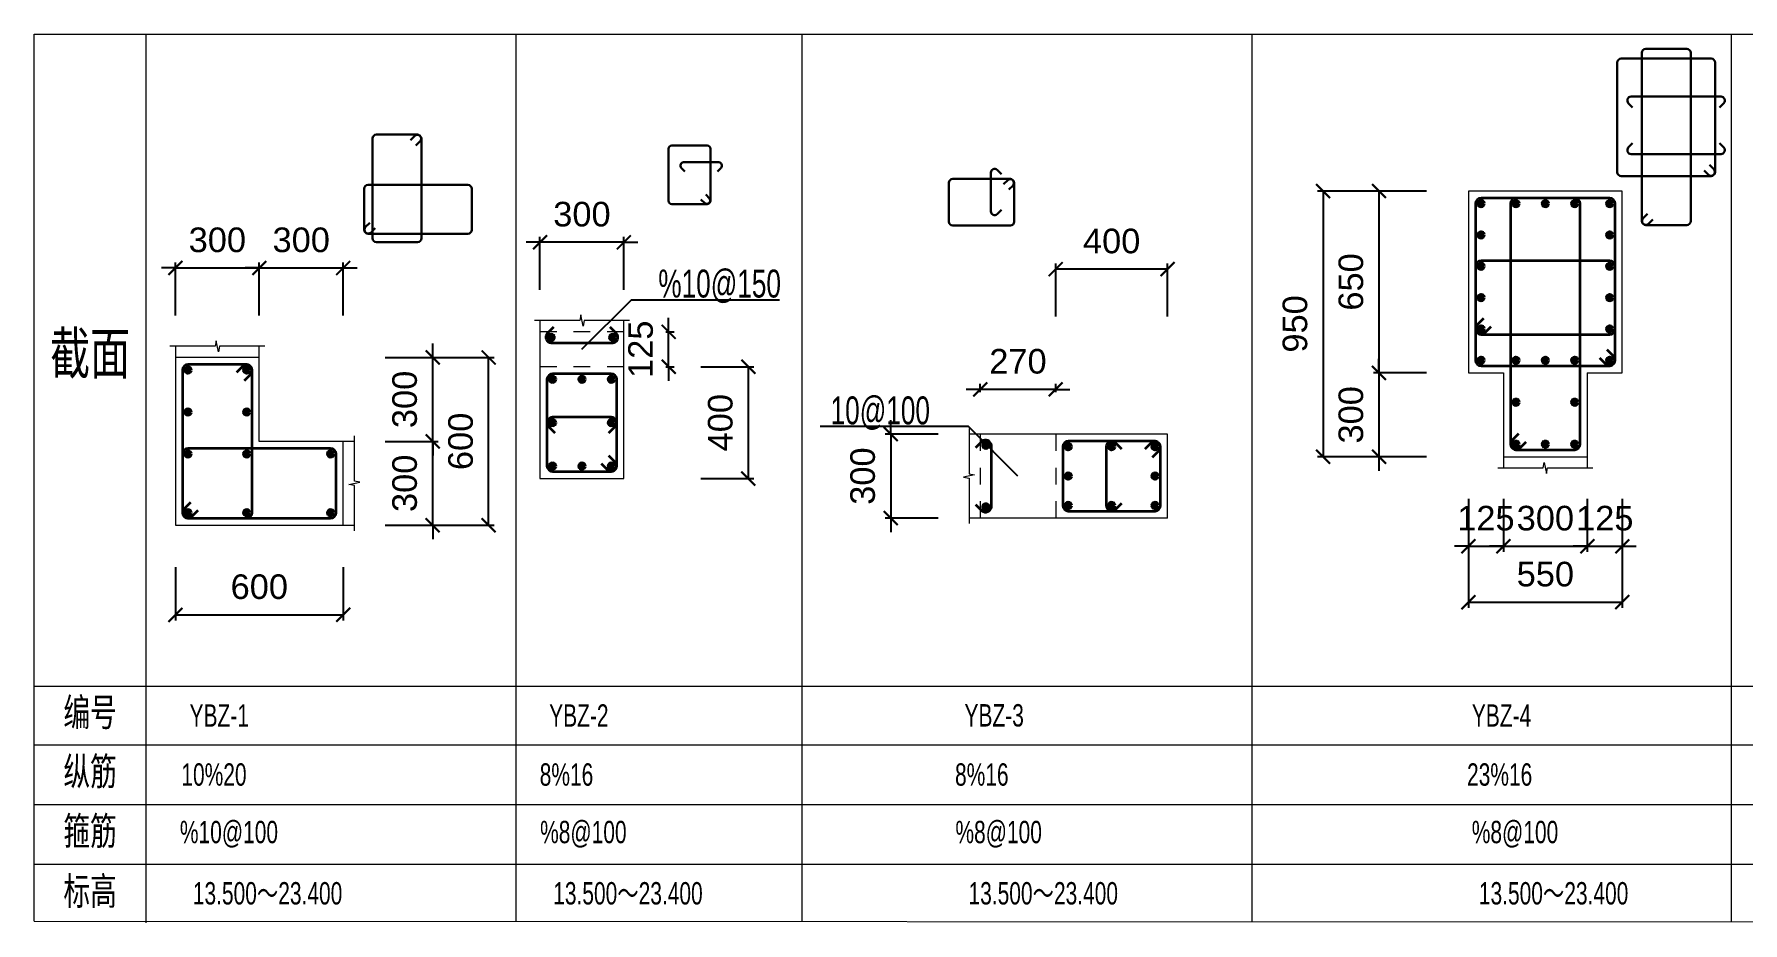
# Model space of a CAD drawing. Header units: millimetres. Extents: x -3831 to 465700, y 39900 to 106100.
# Drawn here: x 343895 to 350005, y 56599 to 59776 of the extents above; entities that cross this region are included whole.
import ezdxf

# ---------------------------------------------------------------- set-up
doc = ezdxf.new("R2010")
doc.units = ezdxf.units.MM
doc.linetypes.add('线型7', pattern=[120.000008, -30.000002, 60.000004, -30.000002])
for name, color, linetype, lineweight in [('S_EdgeMemberLongiBar', 1, 'Continuous', 50), ('S_EdgeMemberShape', 3, 'Continuous', 9), ('S_EdgeMemberShapeDash', 3, '线型7', 9), ('S_EdgeMemberTxt', 7, 'Continuous', 9), ('stirrupfig', 1, 'Continuous', 35), ('StirrupFig_x', 30, 'Continuous', 30), ('拉结区拉筋规', 9, 'Continuous', 25)]:
    doc.layers.add(name, color=color, linetype=linetype, lineweight=lineweight)
doc.layers.add('WALL-Beam', color=80, linetype='Continuous')
doc.styles.get("Standard").update_dxf_attribs({"font": 'arial.ttf'})
doc.styles.add('xxxx', font='RIF.ttf')
doc.dimstyles.new('ISO-25', dxfattribs={"dimtxt": 2.5, "dimasz": 2.5, "dimexe": 1.25, "dimexo": 0.625, "dimtad": 1, "dimtxsty": 'Standard', "dimcen": 2.5, "dimadec": 0, "dimazin": 0, "dimtfac": 1, "dimtmove": 0, "dimatfit": 3, "dimfxl": 1, "dimarcsym": 0})

# ---------------------------------------------------------------- blocks, each defined once
blk = doc.blocks.new('_ArchTick')
at = {"color": 0, "linetype": 'ByBlock', "const_width": 0.15}
blk.add_lwpolyline([(-0.5, -0.5), (0.5, 0.5)], dxfattribs=at)
blk = doc.blocks.new('*D33')
at = {"layer": 'Defpoints', "color": 0, "transparency": 16777216}
for p in [(349023.5, 59215.6), (348703.5, 58565.6), (349023.5, 58565.6)]:
    blk.add_point(p, dxfattribs=at)
at = {"layer": 'WALL-Beam', "color": 0, "lineweight": -2, "transparency": 16777216}
for p, q in [((348873.5, 59215.6), (348683.5, 59215.6)), ((348703.5, 59215.6), (348703.5, 58565.6)), ((348873.5, 58565.6), (348683.5, 58565.6))]:
    blk.add_line(p, q, dxfattribs=at)
at = {"layer": 'WALL-Beam', "color": 0, "lineweight": -2, "transparency": 16777216, "xscale": 50, "yscale": 50, "zscale": 50}
for p, rotation in [((348703.5, 59215.6), 90), ((348703.5, 58565.6), 270)]:
    blk.add_blockref('_ArchTick', p, dxfattribs=dict(at, rotation=rotation))
at = {"layer": 'WALL-Beam', "color": 7, "transparency": 16777216, "insert": (348603.6, 58890.6), "char_height": 88, "attachment_point": 5, "rotation": 90}
blk.add_mtext('650', dxfattribs=at)
blk = doc.blocks.new('*D34')
at = {"layer": 'Defpoints', "color": 0, "transparency": 16777216}
for p in [(349023.5, 58565.6), (348703.5, 58265.6), (349023.5, 58265.6)]:
    blk.add_point(p, dxfattribs=at)
at = {"layer": 'WALL-Beam', "color": 0, "lineweight": -2, "transparency": 16777216}
for p, q in [((348703.5, 58565.6), (348703.5, 58615.6)), ((348873.5, 58565.6), (348683.5, 58565.6)), ((348703.5, 58565.6), (348703.5, 58265.6)), ((348873.5, 58265.6), (348683.5, 58265.6)), ((348703.5, 58265.6), (348703.5, 58215.6))]:
    blk.add_line(p, q, dxfattribs=at)
at = {"layer": 'WALL-Beam', "color": 0, "lineweight": -2, "transparency": 16777216, "xscale": 50, "yscale": 50, "zscale": 50}
for p, rotation in [((348703.5, 58565.6), 270), ((348703.5, 58265.6), 90)]:
    blk.add_blockref('_ArchTick', p, dxfattribs=dict(at, rotation=rotation))
at = {"layer": 'WALL-Beam', "color": 7, "transparency": 16777216, "insert": (348603.5, 58415.6), "char_height": 88, "attachment_point": 5, "rotation": 90}
blk.add_mtext('300', dxfattribs=at)
blk = doc.blocks.new('*D35')
at = {"layer": 'Defpoints', "color": 0, "transparency": 16777216}
for p in [(349023.5, 59215.6), (348503.5, 58265.6), (349023.5, 58265.6)]:
    blk.add_point(p, dxfattribs=at)
at = {"layer": 'WALL-Beam', "color": 0, "lineweight": -2, "transparency": 16777216}
for p, q in [((348873.5, 59215.6), (348483.5, 59215.6)), ((348503.5, 59215.6), (348503.5, 58265.6)), ((348873.5, 58265.6), (348483.5, 58265.6))]:
    blk.add_line(p, q, dxfattribs=at)
at = {"layer": 'WALL-Beam', "color": 0, "lineweight": -2, "transparency": 16777216, "xscale": 50, "yscale": 50, "zscale": 50}
for p, rotation in [((348503.5, 59215.6), 90), ((348503.5, 58265.6), 270)]:
    blk.add_blockref('_ArchTick', p, dxfattribs=dict(at, rotation=rotation))
at = {"layer": 'WALL-Beam', "color": 7, "transparency": 16777216, "insert": (348403.6, 58740.6), "char_height": 88, "attachment_point": 5, "rotation": 90}
blk.add_mtext('950', dxfattribs=at)
blk = doc.blocks.new('*D36')
at = {"layer": 'Defpoints', "color": 0, "transparency": 16777216}
for p in [(349023.5, 58265.6), (349148.5, 58265.6), (349148.5, 57945.6)]:
    blk.add_point(p, dxfattribs=at)
at = {"layer": 'WALL-Beam', "color": 0, "lineweight": -2, "transparency": 16777216}
for p, q in [((349023.5, 58115.6), (349023.5, 57925.6)), ((349148.5, 58115.6), (349148.5, 57925.6)), ((349023.5, 57945.6), (348973.5, 57945.6)), ((349023.5, 57945.6), (349148.5, 57945.6)), ((349148.5, 57945.6), (349198.5, 57945.6))]:
    blk.add_line(p, q, dxfattribs=at)
at = {"layer": 'WALL-Beam', "color": 0, "lineweight": -2, "transparency": 16777216, "xscale": 50, "yscale": 50, "zscale": 50}
blk.add_blockref('_ArchTick', (349023.5, 57945.6), dxfattribs=at)
at = {"layer": 'WALL-Beam', "color": 0, "lineweight": -2, "transparency": 16777216, "xscale": 50, "yscale": 50, "zscale": 50, "rotation": 180}
blk.add_blockref('_ArchTick', (349148.5, 57945.6), dxfattribs=at)
at = {"layer": 'WALL-Beam', "color": 7, "transparency": 16777216, "insert": (349086, 58045.5), "char_height": 88, "attachment_point": 5}
blk.add_mtext('125', dxfattribs=at)
blk = doc.blocks.new('*D37')
at = {"layer": 'Defpoints', "color": 0, "transparency": 16777216}
for p in [(349148.5, 58265.6), (349448.5, 58265.6), (349448.5, 57945.6)]:
    blk.add_point(p, dxfattribs=at)
at = {"layer": 'WALL-Beam', "color": 0, "lineweight": -2, "transparency": 16777216}
for p, q in [((349148.5, 58115.6), (349148.5, 57925.6)), ((349448.5, 58115.6), (349448.5, 57925.6)), ((349148.5, 57945.6), (349098.5, 57945.6)), ((349148.5, 57945.6), (349448.5, 57945.6)), ((349448.5, 57945.6), (349498.5, 57945.6))]:
    blk.add_line(p, q, dxfattribs=at)
at = {"layer": 'WALL-Beam', "color": 0, "lineweight": -2, "transparency": 16777216, "xscale": 50, "yscale": 50, "zscale": 50}
blk.add_blockref('_ArchTick', (349148.5, 57945.6), dxfattribs=at)
at = {"layer": 'WALL-Beam', "color": 0, "lineweight": -2, "transparency": 16777216, "xscale": 50, "yscale": 50, "zscale": 50, "rotation": 180}
blk.add_blockref('_ArchTick', (349448.5, 57945.6), dxfattribs=at)
at = {"layer": 'WALL-Beam', "color": 7, "transparency": 16777216, "insert": (349298.5, 58045.6), "char_height": 88, "attachment_point": 5}
blk.add_mtext('300', dxfattribs=at)
blk = doc.blocks.new('*D38')
at = {"layer": 'Defpoints', "color": 0, "transparency": 16777216}
for p in [(349448.5, 58265.6), (349573.5, 58265.6), (349573.5, 57945.6)]:
    blk.add_point(p, dxfattribs=at)
at = {"layer": 'WALL-Beam', "color": 0, "lineweight": -2, "transparency": 16777216}
for p, q in [((349448.5, 58115.6), (349448.5, 57925.6)), ((349573.5, 58115.6), (349573.5, 57925.6)), ((349448.5, 57945.6), (349398.5, 57945.6)), ((349448.5, 57945.6), (349573.5, 57945.6)), ((349573.5, 57945.6), (349623.5, 57945.6))]:
    blk.add_line(p, q, dxfattribs=at)
at = {"layer": 'WALL-Beam', "color": 0, "lineweight": -2, "transparency": 16777216, "xscale": 50, "yscale": 50, "zscale": 50}
blk.add_blockref('_ArchTick', (349448.5, 57945.6), dxfattribs=at)
at = {"layer": 'WALL-Beam', "color": 0, "lineweight": -2, "transparency": 16777216, "xscale": 50, "yscale": 50, "zscale": 50, "rotation": 180}
blk.add_blockref('_ArchTick', (349573.5, 57945.6), dxfattribs=at)
at = {"layer": 'WALL-Beam', "color": 7, "transparency": 16777216, "insert": (349511, 58045.5), "char_height": 88, "attachment_point": 5}
blk.add_mtext('125', dxfattribs=at)
blk = doc.blocks.new('*D39')
at = {"layer": 'Defpoints', "color": 0, "transparency": 16777216}
for p in [(349023.5, 58265.6), (349573.5, 58265.6), (349573.5, 57745.6)]:
    blk.add_point(p, dxfattribs=at)
at = {"layer": 'WALL-Beam', "color": 0, "lineweight": -2, "transparency": 16777216}
for p, q in [((349023.5, 58115.6), (349023.5, 57725.6)), ((349573.5, 58115.6), (349573.5, 57725.6)), ((349023.5, 57745.6), (349573.5, 57745.6))]:
    blk.add_line(p, q, dxfattribs=at)
at = {"layer": 'WALL-Beam', "color": 0, "lineweight": -2, "transparency": 16777216, "xscale": 50, "yscale": 50, "zscale": 50, "rotation": 180}
blk.add_blockref('_ArchTick', (349023.5, 57745.6), dxfattribs=at)
at = {"layer": 'WALL-Beam', "color": 0, "lineweight": -2, "transparency": 16777216, "xscale": 50, "yscale": 50, "zscale": 50}
blk.add_blockref('_ArchTick', (349573.5, 57745.6), dxfattribs=at)
at = {"layer": 'WALL-Beam', "color": 7, "transparency": 16777216, "insert": (349298.5, 57845.5), "char_height": 88, "attachment_point": 5}
blk.add_mtext('550', dxfattribs=at)
blk = doc.blocks.new('*D55')
at = {"layer": 'Defpoints', "color": 0, "transparency": 16777216}
for p in [(344399.9, 58020.6), (344999.9, 58020.6), (344999.9, 57700.6)]:
    blk.add_point(p, dxfattribs=at)
at = {"layer": 'WALL-Beam', "color": 0, "lineweight": -2, "transparency": 16777216}
for p, q in [((344399.9, 57870.6), (344399.9, 57680.6)), ((344999.9, 57870.6), (344999.9, 57680.6)), ((344399.9, 57700.6), (344999.9, 57700.6))]:
    blk.add_line(p, q, dxfattribs=at)
at = {"layer": 'WALL-Beam', "color": 0, "lineweight": -2, "transparency": 16777216, "xscale": 50, "yscale": 50, "zscale": 50, "rotation": 180}
blk.add_blockref('_ArchTick', (344399.9, 57700.6), dxfattribs=at)
at = {"layer": 'WALL-Beam', "color": 0, "lineweight": -2, "transparency": 16777216, "xscale": 50, "yscale": 50, "zscale": 50}
blk.add_blockref('_ArchTick', (344999.9, 57700.6), dxfattribs=at)
at = {"layer": 'WALL-Beam', "color": 7, "transparency": 16777216, "insert": (344699.9, 57800.5), "char_height": 88, "attachment_point": 5}
blk.add_mtext('600', dxfattribs=at)
blk = doc.blocks.new('*D56')
at = {"layer": 'Defpoints', "color": 0, "transparency": 16777216}
for p in [(344699.9, 58940.6), (344399.9, 58620.6), (344699.9, 58620.6)]:
    blk.add_point(p, dxfattribs=at)
at = {"layer": 'WALL-Beam', "color": 0, "lineweight": -2, "transparency": 16777216}
for p, q in [((344399.9, 58770.6), (344399.9, 58960.6)), ((344699.9, 58770.6), (344699.9, 58960.6)), ((344399.9, 58940.6), (344349.9, 58940.6)), ((344399.9, 58940.6), (344699.9, 58940.6)), ((344699.9, 58940.6), (344749.9, 58940.6))]:
    blk.add_line(p, q, dxfattribs=at)
at = {"layer": 'WALL-Beam', "color": 0, "lineweight": -2, "transparency": 16777216, "xscale": 50, "yscale": 50, "zscale": 50}
blk.add_blockref('_ArchTick', (344399.9, 58940.6), dxfattribs=at)
at = {"layer": 'WALL-Beam', "color": 0, "lineweight": -2, "transparency": 16777216, "xscale": 50, "yscale": 50, "zscale": 50, "rotation": 180}
blk.add_blockref('_ArchTick', (344699.9, 58940.6), dxfattribs=at)
at = {"layer": 'WALL-Beam', "color": 7, "transparency": 16777216, "insert": (344549.9, 59040.6), "char_height": 88, "attachment_point": 5}
blk.add_mtext('300', dxfattribs=at)
blk = doc.blocks.new('*D57')
at = {"layer": 'Defpoints', "color": 0, "transparency": 16777216}
for p in [(344999.9, 58940.6), (344699.9, 58620.6), (344999.9, 58620.6)]:
    blk.add_point(p, dxfattribs=at)
at = {"layer": 'WALL-Beam', "color": 0, "lineweight": -2, "transparency": 16777216}
for p, q in [((344699.9, 58770.6), (344699.9, 58960.6)), ((344999.9, 58770.6), (344999.9, 58960.6)), ((344699.9, 58940.6), (344649.9, 58940.6)), ((344699.9, 58940.6), (344999.9, 58940.6)), ((344999.9, 58940.6), (345049.9, 58940.6))]:
    blk.add_line(p, q, dxfattribs=at)
at = {"layer": 'WALL-Beam', "color": 0, "lineweight": -2, "transparency": 16777216, "xscale": 50, "yscale": 50, "zscale": 50}
blk.add_blockref('_ArchTick', (344699.9, 58940.6), dxfattribs=at)
at = {"layer": 'WALL-Beam', "color": 0, "lineweight": -2, "transparency": 16777216, "xscale": 50, "yscale": 50, "zscale": 50, "rotation": 180}
blk.add_blockref('_ArchTick', (344999.9, 58940.6), dxfattribs=at)
at = {"layer": 'WALL-Beam', "color": 7, "transparency": 16777216, "insert": (344849.9, 59040.6), "char_height": 88, "attachment_point": 5}
blk.add_mtext('300', dxfattribs=at)
blk = doc.blocks.new('*D58')
at = {"layer": 'Defpoints', "color": 0, "transparency": 16777216}
for p in [(344999.9, 58320.6), (345319.9, 58320.6), (344999.9, 58020.6)]:
    blk.add_point(p, dxfattribs=at)
at = {"layer": 'WALL-Beam', "color": 0, "lineweight": -2, "transparency": 16777216}
for p, q in [((345319.9, 58320.6), (345319.9, 58370.6)), ((345149.9, 58320.6), (345339.9, 58320.6)), ((345319.9, 58020.6), (345319.9, 58320.6)), ((345149.9, 58020.6), (345339.9, 58020.6)), ((345319.9, 58020.6), (345319.9, 57970.6))]:
    blk.add_line(p, q, dxfattribs=at)
at = {"layer": 'WALL-Beam', "color": 0, "lineweight": -2, "transparency": 16777216, "xscale": 50, "yscale": 50, "zscale": 50}
for p, rotation in [((345319.9, 58320.6), 270), ((345319.9, 58020.6), 90)]:
    blk.add_blockref('_ArchTick', p, dxfattribs=dict(at, rotation=rotation))
at = {"layer": 'WALL-Beam', "color": 7, "transparency": 16777216, "insert": (345220, 58170.6), "char_height": 88, "attachment_point": 5, "rotation": 90}
blk.add_mtext('300', dxfattribs=at)
blk = doc.blocks.new('*D59')
at = {"layer": 'Defpoints', "color": 0, "transparency": 16777216}
for p in [(344999.9, 58620.6), (345319.9, 58620.6), (344999.9, 58320.6)]:
    blk.add_point(p, dxfattribs=at)
at = {"layer": 'WALL-Beam', "color": 0, "lineweight": -2, "transparency": 16777216}
for p, q in [((345319.9, 58620.6), (345319.9, 58670.6)), ((345149.9, 58620.6), (345339.9, 58620.6)), ((345319.9, 58320.6), (345319.9, 58620.6)), ((345149.9, 58320.6), (345339.9, 58320.6)), ((345319.9, 58320.6), (345319.9, 58270.6))]:
    blk.add_line(p, q, dxfattribs=at)
at = {"layer": 'WALL-Beam', "color": 0, "lineweight": -2, "transparency": 16777216, "xscale": 50, "yscale": 50, "zscale": 50}
for p, rotation in [((345319.9, 58620.6), 270), ((345319.9, 58320.6), 90)]:
    blk.add_blockref('_ArchTick', p, dxfattribs=dict(at, rotation=rotation))
at = {"layer": 'WALL-Beam', "color": 7, "transparency": 16777216, "insert": (345220, 58470.6), "char_height": 88, "attachment_point": 5, "rotation": 90}
blk.add_mtext('300', dxfattribs=at)
blk = doc.blocks.new('*D60')
at = {"layer": 'Defpoints', "color": 0, "transparency": 16777216}
for p in [(344999.9, 58620.6), (345519.9, 58620.6), (344999.9, 58020.6)]:
    blk.add_point(p, dxfattribs=at)
at = {"layer": 'WALL-Beam', "color": 0, "lineweight": -2, "transparency": 16777216}
for p, q in [((345149.9, 58620.6), (345539.9, 58620.6)), ((345519.9, 58020.6), (345519.9, 58620.6)), ((345149.9, 58020.6), (345539.9, 58020.6))]:
    blk.add_line(p, q, dxfattribs=at)
at = {"layer": 'WALL-Beam', "color": 0, "lineweight": -2, "transparency": 16777216, "xscale": 50, "yscale": 50, "zscale": 50}
for p, rotation in [((345519.9, 58620.6), 90), ((345519.9, 58020.6), 270)]:
    blk.add_blockref('_ArchTick', p, dxfattribs=dict(at, rotation=rotation))
at = {"layer": 'WALL-Beam', "color": 7, "transparency": 16777216, "insert": (345420, 58320.6), "char_height": 88, "attachment_point": 5, "rotation": 90}
blk.add_mtext('600', dxfattribs=at)
blk = doc.blocks.new('*D67')
at = {"layer": 'Defpoints', "color": 0, "transparency": 16777216}
for p in [(347277.7, 58506.5), (347277.7, 58346.5), (347547.7, 58346.5)]:
    blk.add_point(p, dxfattribs=at)
at = {"layer": 'WALL-Beam', "color": 0, "lineweight": -2, "transparency": 16777216}
for p, q in [((347277.7, 58506.5), (347227.7, 58506.5)), ((347277.7, 58496.5), (347277.7, 58526.5)), ((347547.7, 58506.5), (347277.7, 58506.5)), ((347547.7, 58496.5), (347547.7, 58526.5)), ((347547.7, 58506.5), (347597.7, 58506.5))]:
    blk.add_line(p, q, dxfattribs=at)
at = {"layer": 'WALL-Beam', "color": 0, "lineweight": -2, "transparency": 16777216, "xscale": 50, "yscale": 50, "zscale": 50}
blk.add_blockref('_ArchTick', (347277.7, 58506.5), dxfattribs=at)
at = {"layer": 'WALL-Beam', "color": 0, "lineweight": -2, "transparency": 16777216, "xscale": 50, "yscale": 50, "zscale": 50, "rotation": 180}
blk.add_blockref('_ArchTick', (347547.7, 58506.5), dxfattribs=at)
at = {"layer": 'WALL-Beam', "color": 7, "transparency": 16777216, "insert": (347412.7, 58606.4), "char_height": 88, "attachment_point": 5}
blk.add_mtext('270', dxfattribs=at)
blk = doc.blocks.new('*D68')
at = {"layer": 'Defpoints', "color": 0, "transparency": 16777216}
for p in [(347547.7, 58936.5), (347547.7, 58616.5), (347947.7, 58616.5)]:
    blk.add_point(p, dxfattribs=at)
at = {"layer": 'WALL-Beam', "color": 0, "lineweight": -2, "transparency": 16777216}
for p, q in [((347547.7, 58766.5), (347547.7, 58956.5)), ((347947.7, 58936.5), (347547.7, 58936.5)), ((347947.7, 58766.5), (347947.7, 58956.5))]:
    blk.add_line(p, q, dxfattribs=at)
at = {"layer": 'WALL-Beam', "color": 0, "lineweight": -2, "transparency": 16777216, "xscale": 50, "yscale": 50, "zscale": 50, "rotation": 180}
blk.add_blockref('_ArchTick', (347547.7, 58936.5), dxfattribs=at)
at = {"layer": 'WALL-Beam', "color": 0, "lineweight": -2, "transparency": 16777216, "xscale": 50, "yscale": 50, "zscale": 50}
blk.add_blockref('_ArchTick', (347947.7, 58936.5), dxfattribs=at)
at = {"layer": 'WALL-Beam', "color": 7, "transparency": 16777216, "insert": (347747.7, 59036.4), "char_height": 88, "attachment_point": 5}
blk.add_mtext('400', dxfattribs=at)
blk = doc.blocks.new('*D69')
at = {"layer": 'Defpoints', "color": 0, "transparency": 16777216}
for p in [(347277.7, 58346.5), (346957.7, 58046.5), (347277.7, 58046.5)]:
    blk.add_point(p, dxfattribs=at)
at = {"layer": 'WALL-Beam', "color": 0, "lineweight": -2, "transparency": 16777216}
for p, q in [((346957.7, 58346.5), (346957.7, 58396.5)), ((347127.7, 58346.5), (346937.7, 58346.5)), ((346957.7, 58346.5), (346957.7, 58046.5)), ((347127.7, 58046.5), (346937.7, 58046.5)), ((346957.7, 58046.5), (346957.7, 57996.5))]:
    blk.add_line(p, q, dxfattribs=at)
at = {"layer": 'WALL-Beam', "color": 0, "lineweight": -2, "transparency": 16777216, "xscale": 50, "yscale": 50, "zscale": 50}
for p, rotation in [((346957.7, 58346.5), 270), ((346957.7, 58046.5), 90)]:
    blk.add_blockref('_ArchTick', p, dxfattribs=dict(at, rotation=rotation))
at = {"layer": 'WALL-Beam', "color": 7, "transparency": 16777216, "insert": (346857.8, 58196.5), "char_height": 88, "attachment_point": 5, "rotation": 90}
blk.add_mtext('300', dxfattribs=at)
blk = doc.blocks.new('*D30')
at = {"layer": 'Defpoints', "color": 0, "transparency": 16777216}
for p in [(346003.6, 58712.4), (346163.6, 58712.4), (346003.6, 58587.4)]:
    blk.add_point(p, dxfattribs=at)
at = {"layer": 'WALL-Beam', "color": 0, "lineweight": -2, "transparency": 16777216}
for p, q in [((346163.6, 58712.4), (346163.6, 58762.4)), ((346153.6, 58712.4), (346183.6, 58712.4)), ((346163.6, 58587.4), (346163.6, 58712.4)), ((346153.6, 58587.4), (346183.6, 58587.4)), ((346163.6, 58587.4), (346163.6, 58537.4))]:
    blk.add_line(p, q, dxfattribs=at)
at = {"layer": 'WALL-Beam', "color": 0, "lineweight": -2, "transparency": 16777216, "xscale": 50, "yscale": 50, "zscale": 50}
for p, rotation in [((346163.6, 58712.4), 270), ((346163.6, 58587.4), 90)]:
    blk.add_blockref('_ArchTick', p, dxfattribs=dict(at, rotation=rotation))
at = {"layer": 'WALL-Beam', "color": 7, "transparency": 16777216, "insert": (346063.7, 58649.9), "char_height": 88, "attachment_point": 5, "rotation": 90}
blk.add_mtext('125', dxfattribs=at)
blk = doc.blocks.new('*D31')
at = {"layer": 'Defpoints', "color": 0, "transparency": 16777216}
for p in [(346128.6, 58587.4), (346448.6, 58587.4), (346128.6, 58187.4)]:
    blk.add_point(p, dxfattribs=at)
at = {"layer": 'WALL-Beam', "color": 0, "lineweight": -2, "transparency": 16777216}
for p, q in [((346278.6, 58587.4), (346468.6, 58587.4)), ((346448.6, 58187.4), (346448.6, 58587.4)), ((346278.6, 58187.4), (346468.6, 58187.4))]:
    blk.add_line(p, q, dxfattribs=at)
at = {"layer": 'WALL-Beam', "color": 0, "lineweight": -2, "transparency": 16777216, "xscale": 50, "yscale": 50, "zscale": 50}
for p, rotation in [((346448.6, 58587.4), 90), ((346448.6, 58187.4), 270)]:
    blk.add_blockref('_ArchTick', p, dxfattribs=dict(at, rotation=rotation))
at = {"layer": 'WALL-Beam', "color": 7, "transparency": 16777216, "insert": (346348.7, 58387.4), "char_height": 88, "attachment_point": 5, "rotation": 90}
blk.add_mtext('400', dxfattribs=at)
blk = doc.blocks.new('*D32')
at = {"layer": 'Defpoints', "color": 0, "transparency": 16777216}
for p in [(345703.6, 59032.4), (345703.6, 58712.4), (346003.6, 58712.4)]:
    blk.add_point(p, dxfattribs=at)
at = {"layer": 'WALL-Beam', "color": 0, "lineweight": -2, "transparency": 16777216}
for p, q in [((345703.6, 59032.4), (345653.6, 59032.4)), ((345703.6, 58862.4), (345703.6, 59052.4)), ((346003.6, 59032.4), (345703.6, 59032.4)), ((346003.6, 58862.4), (346003.6, 59052.4)), ((346003.6, 59032.4), (346053.6, 59032.4))]:
    blk.add_line(p, q, dxfattribs=at)
at = {"layer": 'WALL-Beam', "color": 0, "lineweight": -2, "transparency": 16777216, "xscale": 50, "yscale": 50, "zscale": 50}
blk.add_blockref('_ArchTick', (345703.6, 59032.4), dxfattribs=at)
at = {"layer": 'WALL-Beam', "color": 0, "lineweight": -2, "transparency": 16777216, "xscale": 50, "yscale": 50, "zscale": 50, "rotation": 180}
blk.add_blockref('_ArchTick', (346003.6, 59032.4), dxfattribs=at)
at = {"layer": 'WALL-Beam', "color": 7, "transparency": 16777216, "insert": (345853.6, 59132.4), "char_height": 88, "attachment_point": 5}
blk.add_mtext('300', dxfattribs=at)

msp = doc.modelspace()

# ---------------------------------------------------------------- hatches: boundary and pattern name
at = {"layer": 'S_EdgeMemberLongiBar'}
h = msp.add_hatch(color=256, dxfattribs=at)
h.dxf.hatch_style = 1
edge = h.paths.add_edge_path()
edge.add_arc((349068.49554, 59170.59785), 10, 0, 360)
h = msp.add_hatch(color=256, dxfattribs=at)
h.dxf.hatch_style = 1
edge = h.paths.add_edge_path()
edge.add_arc((349193.49554, 59170.59785), 10, 0, 360)
h = msp.add_hatch(color=256, dxfattribs=at)
h.dxf.hatch_style = 1
edge = h.paths.add_edge_path()
edge.add_arc((349298.49554, 59170.59785), 10, 0, 360)
h = msp.add_hatch(color=256, dxfattribs=at)
h.dxf.hatch_style = 1
edge = h.paths.add_edge_path()
edge.add_arc((349403.49554, 59170.59785), 10, 0, 360)
h = msp.add_hatch(color=256, dxfattribs=at)
h.dxf.hatch_style = 1
edge = h.paths.add_edge_path()
edge.add_arc((349528.49554, 59170.59785), 10, 0, 360)
h = msp.add_hatch(color=256, dxfattribs=at)
h.dxf.hatch_style = 1
edge = h.paths.add_edge_path()
edge.add_arc((349068.49554, 59058.59785), 10, 0, 360)
h = msp.add_hatch(color=256, dxfattribs=at)
h.dxf.hatch_style = 1
edge = h.paths.add_edge_path()
edge.add_arc((349528.49554, 59058.59785), 10, 0, 360)
h = msp.add_hatch(color=256, dxfattribs=at)
h.dxf.hatch_style = 1
edge = h.paths.add_edge_path()
edge.add_arc((349068.49554, 58946.59785), 10, 0, 360)
h = msp.add_hatch(color=256, dxfattribs=at)
h.dxf.hatch_style = 1
edge = h.paths.add_edge_path()
edge.add_arc((349528.49554, 58946.59785), 10, 0, 360)
h = msp.add_hatch(color=256, dxfattribs=at)
h.dxf.hatch_style = 1
edge = h.paths.add_edge_path()
edge.add_arc((349068.49554, 58834.59785), 10, 0, 360)
h = msp.add_hatch(color=256, dxfattribs=at)
h.dxf.hatch_style = 1
edge = h.paths.add_edge_path()
edge.add_arc((349528.49554, 58834.59785), 10, 0, 360)
h = msp.add_hatch(color=256, dxfattribs=at)
h.dxf.hatch_style = 1
edge = h.paths.add_edge_path()
edge.add_arc((349068.49554, 58722.59785), 10, 0, 360)
h = msp.add_hatch(color=256, dxfattribs=at)
h.dxf.hatch_style = 1
edge = h.paths.add_edge_path()
edge.add_arc((349528.49554, 58722.59785), 10, 0, 360)
h = msp.add_hatch(color=256, dxfattribs=at)
h.dxf.hatch_style = 1
edge = h.paths.add_edge_path()
edge.add_arc((345743.58522, 58692.42608), 10, 0, 360)
h = msp.add_hatch(color=256, dxfattribs=at)
h.dxf.hatch_style = 1
edge = h.paths.add_edge_path()
edge.add_arc((345963.58522, 58692.42608), 10, 0, 360)
h = msp.add_hatch(color=256, dxfattribs=at)
h.dxf.hatch_style = 1
edge = h.paths.add_edge_path()
edge.add_arc((349068.49554, 58610.59785), 10, 0, 360)
h = msp.add_hatch(color=256, dxfattribs=at)
h.dxf.hatch_style = 1
edge = h.paths.add_edge_path()
edge.add_arc((349193.49554, 58610.59785), 10, 0, 360)
h = msp.add_hatch(color=256, dxfattribs=at)
h.dxf.hatch_style = 1
edge = h.paths.add_edge_path()
edge.add_arc((349298.49554, 58610.59785), 10, 0, 360)
h = msp.add_hatch(color=256, dxfattribs=at)
h.dxf.hatch_style = 1
edge = h.paths.add_edge_path()
edge.add_arc((349403.49554, 58610.59785), 10, 0, 360)
h = msp.add_hatch(color=256, dxfattribs=at)
h.dxf.hatch_style = 1
edge = h.paths.add_edge_path()
edge.add_arc((349528.49554, 58610.59785), 10, 0, 360)
h = msp.add_hatch(color=256, dxfattribs=at)
h.dxf.hatch_style = 1
edge = h.paths.add_edge_path()
edge.add_arc((344444.91355, 58575.59785), 10, 0, 360)
h = msp.add_hatch(color=256, dxfattribs=at)
h.dxf.hatch_style = 1
edge = h.paths.add_edge_path()
edge.add_arc((344654.91355, 58575.59785), 10, 0, 360)
h = msp.add_hatch(color=256, dxfattribs=at)
h.dxf.hatch_style = 1
edge = h.paths.add_edge_path()
edge.add_arc((345748.58522, 58542.42608), 10, 0, 360)
h = msp.add_hatch(color=256, dxfattribs=at)
h.dxf.hatch_style = 1
edge = h.paths.add_edge_path()
edge.add_arc((345853.58522, 58542.42608), 10, 0, 360)
h = msp.add_hatch(color=256, dxfattribs=at)
h.dxf.hatch_style = 1
edge = h.paths.add_edge_path()
edge.add_arc((345958.58522, 58542.42608), 10, 0, 360)
h = msp.add_hatch(color=256, dxfattribs=at)
h.dxf.hatch_style = 1
edge = h.paths.add_edge_path()
edge.add_arc((349193.49554, 58460.59785), 10, 0, 360)
h = msp.add_hatch(color=256, dxfattribs=at)
h.dxf.hatch_style = 1
edge = h.paths.add_edge_path()
edge.add_arc((349403.49554, 58460.59785), 10, 0, 360)
h = msp.add_hatch(color=256, dxfattribs=at)
h.dxf.hatch_style = 1
edge = h.paths.add_edge_path()
edge.add_arc((344444.91355, 58425.59785), 10, 0, 360)
h = msp.add_hatch(color=256, dxfattribs=at)
h.dxf.hatch_style = 1
edge = h.paths.add_edge_path()
edge.add_arc((344654.91355, 58425.59785), 10, 0, 360)
h = msp.add_hatch(color=256, dxfattribs=at)
h.dxf.hatch_style = 1
edge = h.paths.add_edge_path()
edge.add_arc((345748.58522, 58387.42608), 10, 0, 360)
h = msp.add_hatch(color=256, dxfattribs=at)
h.dxf.hatch_style = 1
edge = h.paths.add_edge_path()
edge.add_arc((345958.58522, 58387.42608), 10, 0, 360)
h = msp.add_hatch(color=256, dxfattribs=at)
h.dxf.hatch_style = 1
edge = h.paths.add_edge_path()
edge.add_arc((347297.71838, 58306.50678), 10, 0, 360)
h = msp.add_hatch(color=256, dxfattribs=at)
h.dxf.hatch_style = 1
edge = h.paths.add_edge_path()
edge.add_arc((347592.71838, 58301.50678), 10, 0, 360)
h = msp.add_hatch(color=256, dxfattribs=at)
h.dxf.hatch_style = 1
edge = h.paths.add_edge_path()
edge.add_arc((347747.71838, 58301.50678), 10, 0, 360)
h = msp.add_hatch(color=256, dxfattribs=at)
h.dxf.hatch_style = 1
edge = h.paths.add_edge_path()
edge.add_arc((347902.71838, 58301.50678), 10, 0, 360)
h = msp.add_hatch(color=256, dxfattribs=at)
h.dxf.hatch_style = 1
edge = h.paths.add_edge_path()
edge.add_arc((349193.49554, 58310.59785), 10, 0, 360)
h = msp.add_hatch(color=256, dxfattribs=at)
h.dxf.hatch_style = 1
edge = h.paths.add_edge_path()
edge.add_arc((349298.49554, 58310.59785), 10, 0, 360)
h = msp.add_hatch(color=256, dxfattribs=at)
h.dxf.hatch_style = 1
edge = h.paths.add_edge_path()
edge.add_arc((349403.49554, 58310.59785), 10, 0, 360)
h = msp.add_hatch(color=256, dxfattribs=at)
h.dxf.hatch_style = 1
edge = h.paths.add_edge_path()
edge.add_arc((344444.91355, 58275.59785), 10, 0, 360)
h = msp.add_hatch(color=256, dxfattribs=at)
h.dxf.hatch_style = 1
edge = h.paths.add_edge_path()
edge.add_arc((344654.91355, 58275.59785), 10, 0, 360)
h = msp.add_hatch(color=256, dxfattribs=at)
h.dxf.hatch_style = 1
edge = h.paths.add_edge_path()
edge.add_arc((344954.91355, 58275.59785), 10, 0, 360)
h = msp.add_hatch(color=256, dxfattribs=at)
h.dxf.hatch_style = 1
edge = h.paths.add_edge_path()
edge.add_arc((345748.58522, 58232.42608), 10, 0, 360)
h = msp.add_hatch(color=256, dxfattribs=at)
h.dxf.hatch_style = 1
edge = h.paths.add_edge_path()
edge.add_arc((345853.58522, 58232.42608), 10, 0, 360)
h = msp.add_hatch(color=256, dxfattribs=at)
h.dxf.hatch_style = 1
edge = h.paths.add_edge_path()
edge.add_arc((345958.58522, 58232.42608), 10, 0, 360)
h = msp.add_hatch(color=256, dxfattribs=at)
h.dxf.hatch_style = 1
edge = h.paths.add_edge_path()
edge.add_arc((347592.71838, 58196.50678), 10, 0, 360)
h = msp.add_hatch(color=256, dxfattribs=at)
h.dxf.hatch_style = 1
edge = h.paths.add_edge_path()
edge.add_arc((347902.71838, 58196.50678), 10, 0, 360)
h = msp.add_hatch(color=256, dxfattribs=at)
h.dxf.hatch_style = 1
edge = h.paths.add_edge_path()
edge.add_arc((344444.91355, 58065.59785), 10, 0, 360)
h = msp.add_hatch(color=256, dxfattribs=at)
h.dxf.hatch_style = 1
edge = h.paths.add_edge_path()
edge.add_arc((344654.91355, 58065.59785), 10, 0, 360)
h = msp.add_hatch(color=256, dxfattribs=at)
h.dxf.hatch_style = 1
edge = h.paths.add_edge_path()
edge.add_arc((344954.91355, 58065.59785), 10, 0, 360)
h = msp.add_hatch(color=256, dxfattribs=at)
h.dxf.hatch_style = 1
edge = h.paths.add_edge_path()
edge.add_arc((347297.71838, 58086.50678), 10, 0, 360)
h = msp.add_hatch(color=256, dxfattribs=at)
h.dxf.hatch_style = 1
edge = h.paths.add_edge_path()
edge.add_arc((347592.71838, 58091.50678), 10, 0, 360)
h = msp.add_hatch(color=256, dxfattribs=at)
h.dxf.hatch_style = 1
edge = h.paths.add_edge_path()
edge.add_arc((347747.71838, 58091.50678), 10, 0, 360)
h = msp.add_hatch(color=256, dxfattribs=at)
h.dxf.hatch_style = 1
edge = h.paths.add_edge_path()
edge.add_arc((347902.71838, 58091.50678), 10, 0, 360)

# ---------------------------------------------------------------- linework, layer by layer
for centre in [(349068.49554, 59170.59785), (349193.49554, 59170.59785), (349298.49554, 59170.59785), (349403.49554, 59170.59785), (349528.49554, 59170.59785), (349068.49554, 59058.59785), (349528.49554, 59058.59785), (349068.49554, 58946.59785), (349528.49554, 58946.59785), (349068.49554, 58834.59785), (349528.49554, 58834.59785), (349068.49554, 58722.59785), (349528.49554, 58722.59785), (345743.58522, 58692.42608), (345963.58522, 58692.42608), (349068.49554, 58610.59785), (349193.49554, 58610.59785), (349298.49554, 58610.59785), (349403.49554, 58610.59785), (349528.49554, 58610.59785), (344444.91355, 58575.59785), (344654.91355, 58575.59785), (345748.58522, 58542.42608), (345853.58522, 58542.42608), (345958.58522, 58542.42608), (349193.49554, 58460.59785), (349403.49554, 58460.59785), (344444.91355, 58425.59785), (344654.91355, 58425.59785), (345748.58522, 58387.42608), (345958.58522, 58387.42608), (347297.71838, 58306.50678), (347592.71838, 58301.50678), (347747.71838, 58301.50678), (347902.71838, 58301.50678), (349193.49554, 58310.59785), (349298.49554, 58310.59785), (349403.49554, 58310.59785), (344444.91355, 58275.59785), (344654.91355, 58275.59785), (344954.91355, 58275.59785), (345748.58522, 58232.42608), (345853.58522, 58232.42608), (345958.58522, 58232.42608), (347592.71838, 58196.50678), (347902.71838, 58196.50678), (344444.91355, 58065.59785), (344654.91355, 58065.59785), (344954.91355, 58065.59785), (347297.71838, 58086.50678), (347592.71838, 58091.50678), (347747.71838, 58091.50678), (347902.71838, 58091.50678)]:
    msp.add_circle(centre, 10, dxfattribs=at)
at = {"layer": 'S_EdgeMemberShape'}
for p, q in [((349573.49554, 59215.59785), (349023.49554, 59215.59785)), ((349023.49554, 59215.59785), (349023.49554, 58565.59785)), ((349573.49554, 58565.59785), (349573.49554, 59215.59785)), ((345703.58522, 58752.42608), (345703.58522, 58187.42608)), ((346003.58522, 58187.42608), (346003.58522, 58752.42608)), ((344399.91355, 58660.59785), (344399.91355, 58020.59785)), ((344699.91355, 58320.59785), (344699.91355, 58660.59785)), ((344699.91355, 58620.59785), (344399.91355, 58620.59785)), ((349023.49554, 58565.59785), (349148.49554, 58565.59785)), ((349148.49554, 58565.59785), (349148.49554, 58565.59785)), ((349148.49554, 58565.59785), (349148.49554, 58225.59785)), ((349448.49554, 58565.59785), (349573.49554, 58565.59785)), ((349448.49554, 58565.59785), (349448.49554, 58225.59785)), ((345039.91355, 58320.59785), (344699.91355, 58320.59785)), ((344999.91355, 58020.59785), (344999.91355, 58320.59785)), ((347947.71838, 58346.50678), (347237.71838, 58346.50678)), ((347947.71838, 58046.50678), (347947.71838, 58346.50678)), ((347947.71838, 58346.50678), (347947.71838, 58346.50678)), ((349148.49554, 58265.59785), (349448.49554, 58265.59785)), ((345703.58522, 58187.42608), (346003.58522, 58187.42608)), ((346003.58522, 58187.42608), (346003.58522, 58187.42608)), ((347947.71838, 58046.50678), (347237.71838, 58046.50678)), ((344399.91355, 58020.59785), (345039.91355, 58020.59785)), ((344399.91355, 58020.59785), (344399.91355, 58020.59785))]:
    msp.add_line(p, q, dxfattribs=at)
for points in [[(346023.58522, 58752.42608), (345861.58522, 58752.42608), (345857.58522, 58732.42608), (345849.58522, 58772.42608), (345845.58522, 58752.42608), (345683.58522, 58752.42608)], [(344719.91355, 58660.59785), (344557.91355, 58660.59785), (344553.91355, 58640.59785), (344545.91355, 58680.59785), (344541.91355, 58660.59785), (344379.91355, 58660.59785)], [(347237.71838, 58366.50678), (347237.71838, 58204.50678), (347257.71838, 58200.50678), (347217.71838, 58192.50678), (347237.71838, 58188.50678), (347237.71838, 58026.50678)], [(345039.91355, 58000.59785), (345039.91355, 58162.59785), (345019.91355, 58166.59785), (345059.91355, 58174.59785), (345039.91355, 58178.59785), (345039.91355, 58340.59785)], [(349128.49554, 58225.59785), (349290.49554, 58225.59785), (349294.49554, 58245.59785), (349302.49554, 58205.59785), (349306.49554, 58225.59785), (349468.49554, 58225.59785)]]:
    msp.add_lwpolyline(points, dxfattribs=at)
at = {"layer": 'S_EdgeMemberShapeDash'}
for p, q in [((346003.58522, 58712.42608), (345703.58522, 58712.42608)), ((346003.58522, 58587.42608), (345703.58522, 58587.42608)), ((347277.71838, 58346.50678), (347277.71838, 58046.50678)), ((347547.71838, 58346.50678), (347547.71838, 58046.50678))]:
    msp.add_line(p, q, dxfattribs=at)
at = {"layer": 'S_EdgeMemberTxt'}
for p, q in [((343894.91355, 59776.41049), (356814.37257, 59776.41049)), ((343894.91355, 56605.59785), (343894.91355, 59776.41049)), ((344294.91355, 56599.34087), (344294.91355, 59776.41049)), ((345618.49014, 56604.76311), (345618.49014, 59776.41049)), ((346641.36178, 56604.26773), (346641.36178, 59776.41049)), ((348249.9005, 56603.4887), (348249.9005, 59776.41049)), ((349964.42915, 56602.65834), (349964.42915, 59776.41049)), ((343894.91355, 57445.59785), (356814.37257, 57445.59785)), ((343894.91355, 57235.59785), (356814.37257, 57235.59785)), ((343894.91355, 57022.46936), (356814.37257, 57022.46936)), ((343894.91355, 56809.34087), (356814.37257, 56809.34087)), ((343894.91355, 56605.59785), (356814.37257, 56599.34087))]:
    msp.add_line(p, q, dxfattribs=at)
at = {"layer": 'stirrupfig'}
for points in [[(349491.72601, 58619.08222), (349514.35257, 58596.45527, 0.5890369009), (349548.49554, 58610.59785), (349548.49554, 59170.59785, 0.3926990819), (349528.49554, 59190.59785), (349068.49554, 59190.59785, 0.3926990819), (349048.49554, 59170.59785), (349048.49554, 58610.59785, 0.3926990819), (349068.49554, 58590.59785), (349528.49554, 58590.59785, 0.5890395433), (349542.63851, 58624.74042), (349520.01116, 58647.36738)], [(349193.49554, 59190.59785, 0.3926990819), (349173.49554, 59170.59785), (349173.49554, 58310.59785, 0.5890369009), (349207.63851, 58296.45527), (349230.26507, 58319.08222)], [(349201.97991, 58347.36738), (349179.35257, 58324.74042, 0.5890395433), (349193.49554, 58290.59785), (349403.49554, 58290.59785, 0.3926990819), (349423.49554, 58310.59785), (349423.49554, 59170.59785, 0.3926990819), (349403.49554, 59190.59785)], [(349548.49554, 58946.59785, 0.3926990819), (349528.49554, 58966.59785), (349068.49554, 58966.59785, 0.3926990819), (349048.49554, 58946.59785)], [(345752.0696, 58729.19561), (345729.44303, 58706.56866, 0.5890432805), (345743.58522, 58672.42608), (345963.58522, 58672.42608, 0.5890432805), (345977.72741, 58706.56866), (345955.10085, 58729.19561)], [(349048.49554, 58722.59785, 0.5890369009), (349082.63851, 58708.45527), (349105.26507, 58731.08222)], [(349076.97991, 58759.36738), (349054.35257, 58736.74042, 0.5890395433), (349068.49554, 58702.59785), (349528.49554, 58702.59785, 0.3926990819), (349548.49554, 58722.59785)], [(344646.42917, 58538.82831), (344669.05573, 58561.45527, 0.5890432805), (344654.91355, 58595.59785), (344444.91355, 58595.59785, 0.3926990819), (344424.91355, 58575.59785), (344424.91355, 58065.59785, 0.3926990819), (344444.91355, 58045.59785)], [(344654.91355, 58045.59785, 0.3926990819), (344674.91355, 58065.59785), (344674.91355, 58575.59785, 0.589045923), (344640.77136, 58589.74042), (344618.1448, 58567.11347)], [(345921.81647, 58240.91046), (345944.44303, 58218.2835, 0.589045923), (345978.58522, 58232.42608), (345978.58522, 58542.42608, 0.3926990819), (345958.58522, 58562.42608), (345748.58522, 58562.42608, 0.3926990819), (345728.58522, 58542.42608), (345728.58522, 58232.42608, 0.3926990819), (345748.58522, 58212.42608), (345958.58522, 58212.42608, 0.5890432805), (345972.72741, 58246.56866), (345950.10085, 58269.19561)], [(345950.10085, 58350.65655), (345972.72741, 58373.2835, 0.5890432805), (345958.58522, 58407.42608), (345748.58522, 58407.42608, 0.5890432805), (345734.44303, 58373.2835), (345757.0696, 58350.65655)], [(344453.39792, 58102.36738), (344430.77136, 58079.74042, 0.5890432805), (344444.91355, 58045.59785), (344954.91355, 58045.59785, 0.3926990819), (344974.91355, 58065.59785), (344974.91355, 58275.59785, 0.3926990819), (344954.91355, 58295.59785), (344444.91355, 58295.59785, 0.3926990819), (344424.91355, 58275.59785)], [(347260.94806, 58094.99115), (347283.57619, 58072.3642, 0.589045923), (347317.71838, 58086.50678), (347317.71838, 58306.50678, 0.589045923), (347283.57619, 58320.64936), (347260.94806, 58298.0224)], [(347894.234, 58264.73725), (347916.86056, 58287.3642, 0.5890432805), (347902.71838, 58321.50678), (347592.71838, 58321.50678, 0.3926990819), (347572.71838, 58301.50678), (347572.71838, 58091.50678, 0.3926990819), (347592.71838, 58071.50678), (347902.71838, 58071.50678, 0.3926990819), (347922.71838, 58091.50678), (347922.71838, 58301.50678, 0.589045923), (347888.57619, 58315.64936), (347865.94806, 58293.0224)], [(347784.48713, 58293.0224), (347761.86056, 58315.64936, 0.589045923), (347727.71838, 58301.50678), (347727.71838, 58091.50678, 0.589045923), (347761.86056, 58077.3642), (347784.48713, 58099.99115)], [(344424.91355, 58065.59785, 0.589045923), (344459.05573, 58051.45527), (344481.6823, 58074.08222)]]:
    msp.add_lwpolyline(points, format="xyb", dxfattribs=at)
at = {"layer": 'StirrupFig_x'}
for p, q in [((349657.28342, 59723.9976), (349804.28342, 59723.9976)), ((349920.84436, 59514.09634), (349936.6835, 59529.93521)), ((349920.84436, 59387.13627), (349936.6835, 59371.29741))]:
    msp.add_line(p, q, dxfattribs=at)
for points in [[(349657.28342, 59723.9976, 0.3926990819), (349643.28342, 59709.9976), (349643.28342, 59107.9976, 0.5890369009), (349667.1835, 59098.0978), (349683.02209, 59113.93666)], [(349663.22248, 59133.73627), (349647.38334, 59117.89741, 0.5890395433), (349657.28342, 59093.9976), (349804.28342, 59093.9976, 0.3926990819), (349818.28342, 59107.9976), (349818.28342, 59709.9976, 0.3926990819), (349804.28342, 59723.9976)], [(349866.04475, 59288.93666), (349881.88334, 59273.0978, 0.5890369009), (349905.78342, 59282.9976), (349905.78342, 59674.9976, 0.3926990819), (349891.78342, 59688.9976), (349569.78342, 59688.9976, 0.3926990819), (349555.78342, 59674.9976), (349555.78342, 59282.9976, 0.3926990819), (349569.78342, 59268.9976), (349891.78342, 59268.9976, 0.5890395433), (349901.6835, 59292.89741), (349885.84436, 59308.73627)], [(349610.72248, 59514.09634), (349594.88334, 59529.93521, -0.5890395433), (349604.78342, 59553.83501), (349926.78342, 59553.83501)], [(345239.98447, 59397.66518), (345255.82471, 59413.50541, -0.5890733112), (345279.72314, 59403.60697), (345279.72314, 59046.60697, -0.3926990819), (345265.72314, 59032.60697), (345118.72314, 59032.60697, -0.3926990819), (345104.72314, 59046.60697), (345104.72314, 59403.60697, -0.3926990819), (345118.72314, 59417.60697), (345265.72314, 59417.60697, -0.5890733112), (345275.62158, 59393.70854), (345259.78135, 59377.8683)], [(349610.72248, 59387.13627), (349594.88334, 59371.29741, 0.5890395433), (349604.78342, 59347.3976), (349926.78342, 59347.3976)], [(346279.098, 59185.93567), (346292.67113, 59172.35692, 0.5888991191), (346313.163, 59180.84505), (346313.163, 59366.84692, 0.3926714527), (346301.15925, 59378.84505), (346175.15925, 59378.84505, 0.392754332), (346163.16113, 59366.84692), (346163.16113, 59180.84505, 0.392754332), (346175.15925, 59168.84692), (346301.15925, 59168.84692, 0.5890073529), (346309.64738, 59189.33317), (346296.06863, 59202.90911)], [(346337.82863, 59284.90192), (346351.40738, 59298.47786, 0.5890073529), (346342.91925, 59318.96411), (346216.91925, 59318.96411, 0.5890073529), (346208.43113, 59298.47786), (346222.00988, 59284.90192)], [(347353.50204, 59276.5214), (347338.41766, 59291.60734, 0.5890726966), (347315.65829, 59282.17765), (347315.65829, 59142.17765, 0.5890726966), (347338.41766, 59132.74797), (347353.50204, 59147.8339)], [(345094.66494, 59102.34564), (345078.82471, 59086.50541, 0.5890733112), (345088.72314, 59062.60697), (345445.72314, 59062.60697, 0.3926990819), (345459.72314, 59076.60697), (345459.72314, 59223.60697, 0.3926990819), (345445.72314, 59237.60697), (345088.72314, 59237.60697, 0.3926990819), (345074.72314, 59223.60697), (345074.72314, 59076.60697, 0.5890733112), (345098.62158, 59066.70854), (345114.46181, 59082.54877)], [(347380.26766, 59220.86515), (347395.35204, 59235.95109, 0.588975649), (347385.92391, 59258.71672), (347179.25829, 59258.71672, 0.3926507496), (347165.92391, 59245.38078), (347165.92391, 59105.38078, 0.3926507496), (347179.25829, 59092.04484), (347385.92391, 59092.04484, 0.3926507496), (347399.25829, 59105.38078), (347399.25829, 59245.38078, 0.5890185651), (347376.49579, 59254.81047), (347361.41141, 59239.72453)]]:
    msp.add_lwpolyline(points, format="xyb", dxfattribs=at)
for centre, start, end in [((349925.10939, 59539.14121), 321.501396418, 83.500465187), ((349925.10939, 59362.09141), 276.499534813, 38.498603582)]:
    msp.add_arc(centre, 14.78886, start, end, dxfattribs=at)
at = {"layer": '拉结区拉筋规'}
for points in [[(345853.58522, 58649.92608), (346030.36335, 58826.70343), (346560.36335, 58826.70343)], [(347412.71838, 58196.50678), (347235.94181, 58373.28334), (346705.94181, 58373.28334)]]:
    msp.add_lwpolyline(points, dxfattribs=at)

# ---------------------------------------------------------------- texts
at = {"layer": 'S_EdgeMemberTxt', "attachment_point": 5, "style": 'xxxx'}
for s, insert, char_height, width in [('\\W0.7000;截面', (344094.91355, 58627.58701), 150, 400), ('\\W0.7000;编号', (344094.91355, 57346.85481), 100, 400), ('{\\W0.7;YBZ-1}', (344556.59354, 57340.59785), 80, 273.36), ('{\\W0.7;YBZ-2}', (345842.58522, 57340.59785), 80, 268), ('{\\W0.7;YBZ-3}', (347327.62154, 57340.59785), 80, 268), ('{\\W0.7;YBZ-4}', (349141.77553, 57340.59785), 80, 246.56), ('\\W0.7000;纵筋', (344094.91355, 57135.29057), 100, 400), ('{\\W0.7;10%20}', (344537.83352, 57129.03361), 80, 235.84), ('{\\W0.7;8%16}', (345798.3652, 57129.03361), 80, 179.56), ('{\\W0.7;8%16}', (347283.40152, 57129.03361), 80, 179.56), ('{\\W0.7;23%16}', (349135.07551, 57129.03361), 80, 233.16), ('\\W0.7000;箍筋', (344094.91355, 56922.16209), 100, 400), ('{\\W0.7;%10@100}', (344591.4335, 56915.90512), 80, 343.04), ('{\\W0.7;%8@100}', (345858.66517, 56915.90511), 80, 300.16), ('{\\W0.7;%8@100}', (347343.70149, 56915.90511), 80, 300.16), ('{\\W0.7;%8@100}', (349190.01549, 56915.90512), 80, 343.04), ('\\W0.7000;标高', (344094.91355, 56707.46936), 100, 400), ('\\W0.7000;13.500～23.400', (344729.45348, 56704.34087), 80, 619.08), ('\\W0.7000;13.500～23.400', (346018.12515, 56704.34087), 80, 619.08), ('\\W0.7000;13.500～23.400', (347503.16147, 56704.34087), 80, 619.08), ('\\W0.7000;13.500～23.400', (349328.03547, 56704.34087), 80, 619.08)]:
    msp.add_mtext(s, dxfattribs=dict(at, insert=insert, char_height=char_height, width=width))
at = {"layer": '拉结区拉筋规', "char_height": 100, "width": 428.8, "attachment_point": 5, "style": 'xxxx'}
for s, insert in [('{\\W0.7;%10@150}', (346345.96335, 58874.74812)), ('{\\W0.7;10@100}', (346920.34181, 58421.32803))]:
    msp.add_mtext(s, dxfattribs=dict(at, insert=insert))

# ---------------------------------------------------------------- dimensions: what is measured, and where the dimension line sits
at = {"layer": 'WALL-Beam'}
for p1, p2, distance, picture, middle in [((349023.49554, 59215.59785), (349023.49554, 58265.59785), -520, '*D35', (348403.56511, 58740.59785)), ((349023.49554, 59215.59785), (349023.49554, 58565.59785), -320, '*D33', (348603.56511, 58890.59785)), ((346003.58522, 58712.42608), (345703.58522, 58712.42608), -320, '*D32', (345853.58522, 59132.38652)), ((344399.91355, 58620.59785), (344699.91355, 58620.59785), 320, '*D56', (344549.91355, 59040.55828)), ((344699.91355, 58620.59785), (344999.91355, 58620.59785), 320, '*D57', (344849.91355, 59040.55828)), ((347947.71838, 58616.50678), (347547.71838, 58616.50678), -320, '*D68', (347747.71838, 59036.4372)), ((346003.58522, 58587.42608), (346003.58522, 58712.42608), -160, '*D30', (346063.6548, 58649.92608)), ((344999.91355, 58320.59785), (344999.91355, 58620.59785), -320, '*D59', (345219.95311, 58470.59785)), ((347547.71838, 58346.50678), (347277.71838, 58346.50678), -160, '*D67', (347412.71838, 58606.4372)), ((344999.91355, 58020.59785), (344999.91355, 58620.59785), -520, '*D60', (345419.98312, 58320.59785)), ((346128.58522, 58187.42608), (346128.58522, 58587.42608), -320, '*D31', (346348.6548, 58387.42608)), ((349023.49554, 58565.59785), (349023.49554, 58265.59785), -320, '*D34', (348603.5351, 58415.59785)), ((344999.91355, 58020.59785), (344999.91355, 58320.59785), -320, '*D58', (345219.95311, 58170.59785)), ((347277.71838, 58346.50678), (347277.71838, 58046.50678), -320, '*D69', (346857.75794, 58196.50678)), ((349023.49554, 58265.59785), (349148.49554, 58265.59785), -320, '*D36', (349085.99554, 58045.52827)), ((349023.49554, 58265.59785), (349573.49554, 58265.59785), -520, '*D39', (349298.49554, 57845.52827)), ((349148.49554, 58265.59785), (349448.49554, 58265.59785), -320, '*D37', (349298.49554, 58045.55828)), ((349448.49554, 58265.59785), (349573.49554, 58265.59785), -320, '*D38', (349510.99554, 58045.52827)), ((344399.91355, 58020.59785), (344999.91355, 58020.59785), -320, '*D55', (344699.91355, 57800.52827))]:
    dim = msp.add_aligned_dim(p1=p1, p2=p2, distance=distance, dimstyle='ISO-25', override={"dimtxt": 88, "dimasz": 50, "dimexe": 20, "dimexo": 150, "dimgap": 55, "dimblk1": 'ArchTick', "dimblk2": 'ArchTick', "dimsah": 1, "dimclrt": 7, "dimtix": 1, "dimtmove": 2}, dxfattribs=at)
    dim.commit()
    dim.dimension.update_dxf_attribs({"geometry": picture, "text_midpoint": middle})

doc.saveas('drawing.dxf')
